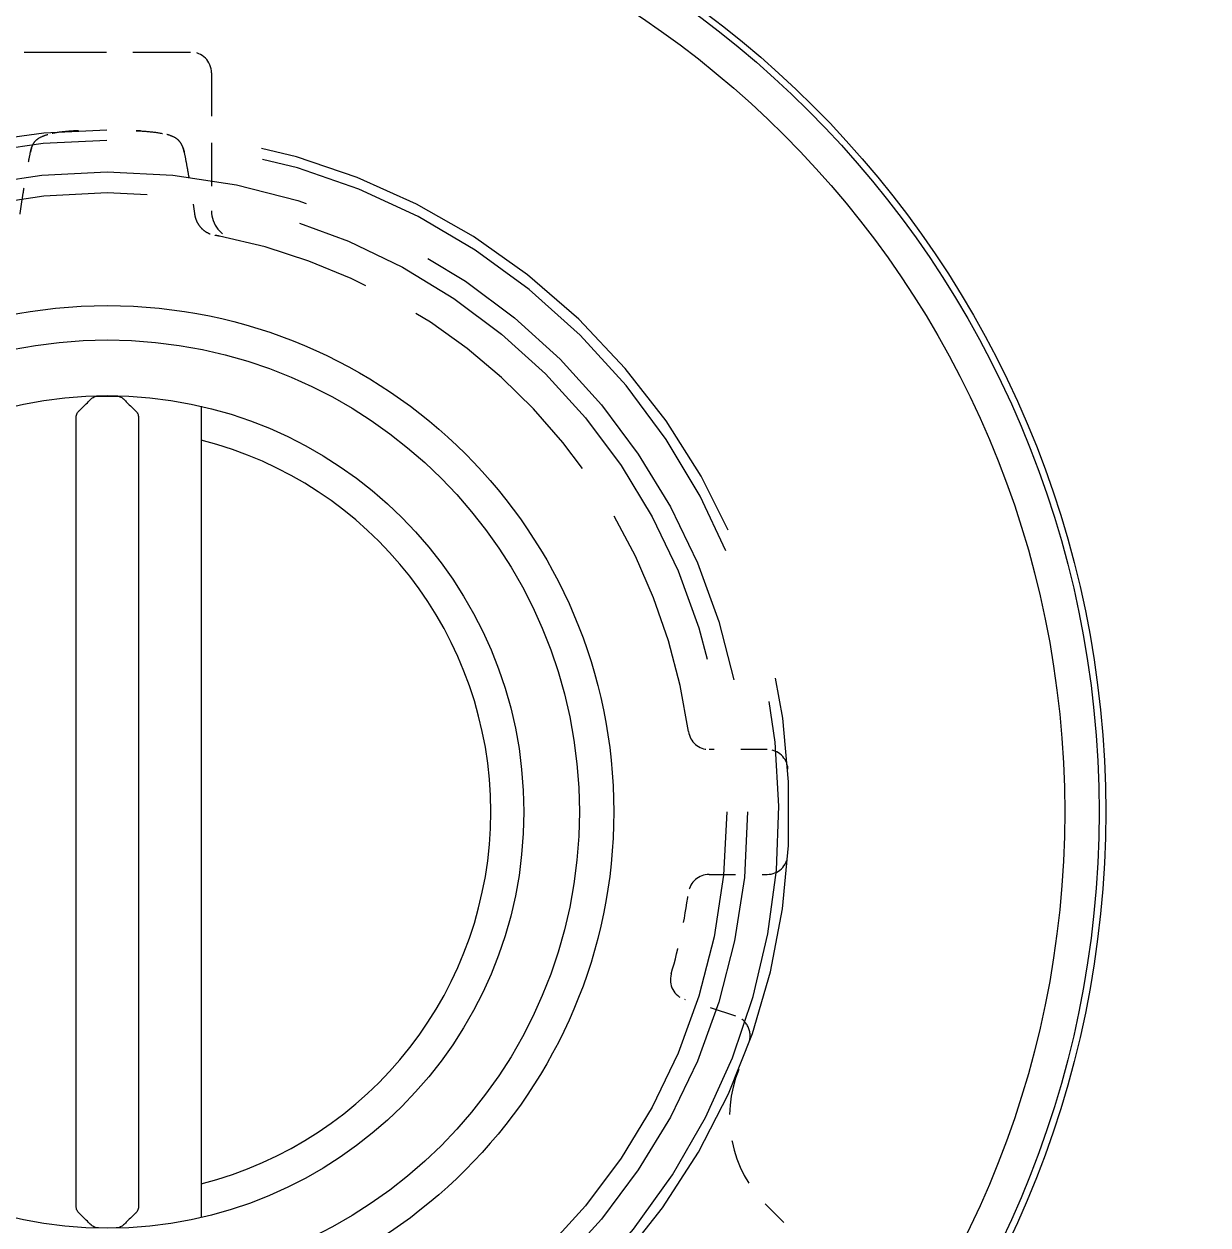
# Model space of a CAD drawing. Header units: inches. Extents: x 15 to 402, y 6 to 258.
# Drawn here: x 203.418 to 207.895, y 181.818 to 186.36 of the extents above; entities that cross this region are included whole.
import ezdxf

# ---------------------------------------------------------------- set-up
doc = ezdxf.new("R2010")
doc.units = ezdxf.units.IN
doc.header["$LTSCALE"] = 12
doc.header["$MEASUREMENT"] = 0
doc.linetypes.add('DASHED', pattern=[0.2067, 0.1654, -0.0413])
for name, color, linetype, lineweight in [('Dimension (ANSI)', 7, 'Continuous', 25), ('Hatch', 7, 'Continuous', 18), ('Hidden', 7, 'DASHED', 18), ('Visible', 7, 'Continuous', 18)]:
    doc.layers.add(name, color=color, linetype=linetype, lineweight=lineweight)
doc.styles.add('MEMCOR Medium', font='arial.ttf')
doc.dimstyles.new('Default (ANSI)', dxfattribs={"dimscale": 12, "dimtxt": 0.15, "dimasz": 0.098425, "dimexe": 0.125, "dimexo": 0.0625, "dimgap": 0.031496, "dimtad": 0, "dimtih": 1, "dimtoh": 1, "dimdec": 4, "dimrnd": 1e-08, "dimzin": 3, "dimdsep": 46, "dimlunit": 5, "dimtxsty": 'MEMCOR Medium', "dimcen": 0.09, "dimdle": 0.393701, "dimclrd": 256, "dimclre": 256, "dimclrt": 256, "dimadec": 0, "dimazin": 1, "dimtfac": 0.8, "dimtofl": 0, "dimtmove": 0, "dimatfit": 3, "dimfxl": 1, "dimfrac": 1, "dimtolj": 1, "dimtzin": 4, "dimlwd": -1, "dimlwe": -1, "dimarcsym": 0})

# ---------------------------------------------------------------- blocks, each defined once
blk = doc.blocks.new('*D29')
at = {"layer": 'Defpoints', "color": 0, "transparency": 16777216}
for p in [(221.3479, 210.7417), (186.0166, 179.1119), (221.3479, 178.9357)]:
    blk.add_point(p, dxfattribs=at)
at = {"layer": 'Dimension (ANSI)', "transparency": 16777216}
for p, q in [((186.0166, 179.8619), (186.0166, 212.2417)), ((221.3479, 179.6857), (221.3479, 212.2417)), ((187.1977, 210.7417), (197.1823, 210.7417)), ((220.1668, 210.7417), (210.1821, 210.7417))]:
    blk.add_line(p, q, dxfattribs=at)
for points in [[(187.1977, 210.9386), (187.1977, 210.5449), (186.0166, 210.7417)], [(220.1668, 210.9386), (220.1668, 210.5449), (221.3479, 210.7417)]]:
    blk.add_solid(points, dxfattribs=at)
at = {"layer": 'Dimension (ANSI)', "transparency": 16777216, "char_height": 1.8, "attachment_point": 5, "style": 'MEMCOR Medium'}
for s, insert in [('\\A1; 35{\\H0.8x;\\S5#16;} in', (203.6822, 212.5933)), ('\\A1;[897.4 mm]', (203.6822, 209.2102))]:
    blk.add_mtext(s, dxfattribs=dict(at, insert=insert))

msp = doc.modelspace()

# ---------------------------------------------------------------- hatches: boundary and pattern name
at = {"layer": 'Hatch'}
h = msp.add_hatch(dxfattribs=at)
h.set_pattern_fill('ANSI31', color=256, scale=12, style=0)
edge = h.paths.add_edge_path()
edge.add_spline(control_points=[(217.23201, 183.56854), (217.26417, 183.53756), (217.29616, 183.5064), (217.35993, 183.44365), (217.39171, 183.41205), (217.42332, 183.38029)], knot_values=[-0.6817506, -0.6817506, -0.6817506, -0.6817506, -0.3414695, -0.3414695, 0, 0, 0, 0], degree=3, periodic=0)
edge.add_line((217.42332, 183.38029), (217.48332, 183.38029))
edge.add_ellipse((203.73307, 183.38029), major_axis=(0, 13.75026), ratio=1, start_angle=270, end_angle=347.421516)
edge.add_ellipse((203.73307, 183.38029), major_axis=(-13.42023, 2.99448), ratio=1, start_angle=270, end_angle=271.041736)
edge.add_ellipse((203.73307, 183.38029), major_axis=(-13.47245, 2.75), ratio=1, start_angle=270, end_angle=293.073484)
edge.add_ellipse((203.73307, 183.38029), major_axis=(-13.47245, -2.75), ratio=1, start_angle=270, end_angle=271.041736)
edge.add_ellipse((203.73307, 183.38029), major_axis=(-13.42023, -2.99448), ratio=1, start_angle=270, end_angle=364.843043)
edge.add_ellipse((203.73307, 183.38029), major_axis=(4.11682, -13.1195), ratio=1, start_angle=270, end_angle=271.041736)
edge.add_ellipse((203.73307, 183.38029), major_axis=(4.35466, -13.04249), ratio=1, start_angle=270, end_angle=293.073484)
edge.add_ellipse((203.73307, 183.38029), major_axis=(9.1178, -10.29249), ratio=1, start_angle=270, end_angle=271.041736)
edge.add_ellipse((203.73307, 183.38029), major_axis=(9.30341, -10.12502), ratio=1, start_angle=270, end_angle=292.744849)
edge.add_ellipse((203.73307, 183.38029), major_axis=(12.49456, -5.74069), ratio=1, start_angle=270, end_angle=271.098975)
edge.add_line((198.23307, 170.77793), (198.23307, 171.05118))
edge.add_ellipse((203.73307, 183.38029), major_axis=(-12.32911, 5.5), ratio=1, start_angle=204.840553, end_angle=450, ccw=False)

# ---------------------------------------------------------------- linework, layer by layer
at = {"layer": 'Hidden', "ltscale": 0.156954}
msp.add_line((203.41811, 186.25431), (204.04803, 186.25431), dxfattribs=at)
at = {"layer": 'Hidden', "ltscale": 0.082709}
msp.add_line((204.12677, 186.17557), (204.12677, 185.65385), dxfattribs=at)
at = {"layer": 'Hidden', "ltscale": 0.035923}
for p, q in [((206.2281, 183.61649), (206.00862, 183.61649)), ((206.00862, 183.14409), (206.2281, 183.14409))]:
    msp.add_line(p, q, dxfattribs=at)
at = {"layer": 'Hidden', "ltscale": 0.033213}
msp.add_line((206.10953, 182.60813), (205.91659, 182.67082), dxfattribs=at)
at = {"layer": 'Hidden', "ltscale": 0.046526}
msp.add_line((206.4319, 181.6861), (206.22419, 181.89382), dxfattribs=at)
at = {"layer": 'Hidden', "ltscale": 1.022229}
msp.add_circle((203.73307, 183.38029), 2.42126, dxfattribs=at)
at = {"layer": 'Hidden', "ltscale": 1.186783}
msp.add_circle((203.73307, 183.38029), 2.34252, dxfattribs=at)
at = {"layer": 'Hidden', "ltscale": 0.019532}
msp.add_arc((204.04803, 186.17557), 0.07874, 0, 90, dxfattribs=at)
at = {"layer": 'Hidden', "ltscale": 1.190228}
msp.add_arc((203.73307, 183.38029), 2.57874, 318.8111, 221.1889, dxfattribs=at)
at = {"layer": 'Hidden', "ltscale": 1.199515}
msp.add_arc((203.73307, 183.38029), 2.53937, 315.73768, 224.26232, dxfattribs=at)
at = {"layer": 'Hidden', "ltscale": 0.023568}
msp.add_arc((204.237, 185.65385), 0.11024, 180, 257.5024, dxfattribs=at)
at = {"layer": 'Hidden', "ltscale": 0.4368}
msp.add_arc((203.73307, 183.38029), 2.2185, 7.87977, 78.9683, dxfattribs=at)
at = {"layer": 'Hidden', "ltscale": 0.017813}
for centre, start, end in [((206.00862, 183.69523), 187.87977, 270), ((206.00862, 183.06535), 90, 172.12023)]:
    msp.add_arc(centre, 0.07874, start, end, dxfattribs=at)
at = {"layer": 'Hidden', "ltscale": 0.018744}
for centre, start, end in [((206.2281, 183.53775), 3.6111, 90), ((206.2281, 183.22283), 270, 356.3889)]:
    msp.add_arc(centre, 0.07874, start, end, dxfattribs=at)
at = {"layer": 'Hidden', "ltscale": 0.050025}
msp.add_arc((203.73307, 183.38029), 2.2185, 343.96425, 352.12023, dxfattribs=at)
at = {"layer": 'Hidden', "ltscale": 0.019103}
msp.add_arc((205.94092, 182.74571), 0.07874, 163.96425, 252, dxfattribs=at)
at = {"layer": 'Hidden', "ltscale": 0.019926}
msp.add_arc((206.0852, 182.53325), 0.07874, 340.19511, 72, dxfattribs=at)
at = {"layer": 'Hidden', "ltscale": 0.087839}
msp.add_arc((206.55825, 182.22788), 0.47244, 157.80922, 225, dxfattribs=at)
at = {"layer": 'Hidden', "ltscale": 0.046632}
for points in [[(203.44251, 185.87615), (203.44378, 185.88261), (203.44543, 185.88852), (203.44925, 185.89916), (203.45144, 185.90377), (203.45673, 185.91286), (203.45981, 185.91672), (203.46876, 185.92548), (203.47561, 185.93024), (203.49555, 185.93895), (203.50718, 185.94266), (203.53751, 185.94931), (203.55698, 185.952), (203.59268, 185.95513), (203.60781, 185.95604), (203.62351, 185.9567)], [(204.02363, 185.87615), (204.02236, 185.88261), (204.02071, 185.88852), (204.01688, 185.89916), (204.01469, 185.90377), (204.0094, 185.91286), (204.00632, 185.91672), (203.99738, 185.92548), (203.99052, 185.93024), (203.97059, 185.93895), (203.95896, 185.94266), (203.92862, 185.94931), (203.90915, 185.952), (203.87346, 185.95513), (203.85833, 185.95604), (203.84262, 185.9567)]]:
    msp.add_open_spline(points, degree=3, knots=[0, 0, 0, 0, 0.0933159, 0.0933159, 0.1934457, 0.1934457, 0.3301734, 0.3301734, 0.5382537, 0.5382537, 0.7086183, 0.7086183, 0.9078174, 0.9078174, 1.0404018, 1.0404018, 1.0404018, 1.0404018], dxfattribs=at)
at = {"layer": 'Hidden', "ltscale": 0.046633}
for points in [[(203.62351, 185.9567), (203.59887, 185.95566), (203.57561, 185.95401), (203.53429, 185.94878), (203.51628, 185.94515), (203.49013, 185.93703), (203.48103, 185.93284), (203.4666, 185.92388), (203.4618, 185.9194), (203.45493, 185.90989), (203.45279, 185.90635), (203.44829, 185.89686), (203.44596, 185.89055), (203.44352, 185.88095), (203.44299, 185.87858), (203.44251, 185.87615)], [(203.84262, 185.9567), (203.86727, 185.95566), (203.89052, 185.95401), (203.93184, 185.94878), (203.94985, 185.94515), (203.976, 185.93703), (203.98511, 185.93284), (203.99954, 185.92388), (204.00434, 185.9194), (204.01121, 185.90989), (204.01334, 185.90635), (204.01785, 185.89686), (204.02017, 185.89055), (204.02262, 185.88095), (204.02315, 185.87858), (204.02363, 185.87615)]]:
    msp.add_open_spline(points, degree=3, knots=[1.6259433, 1.6259433, 1.6259433, 1.6259433, 1.8340265, 1.8340265, 2.0421098, 2.0421098, 2.2187074, 2.2187074, 2.422309, 2.422309, 2.5174102, 2.5174102, 2.6311706, 2.6311706, 2.6663595, 2.6663595, 2.6663595, 2.6663595], dxfattribs=at)
at = {"layer": 'Hidden', "ltscale": 0.038931}
for points, knots in [([(203.40302, 185.64126), (203.40527, 185.65703), (203.40759, 185.67277), (203.41238, 185.70423), (203.41485, 185.71994), (203.41994, 185.75132), (203.42256, 185.76698), (203.42797, 185.79827), (203.43076, 185.81388), (203.4365, 185.84506), (203.43946, 185.86062), (203.44251, 185.87615)], [5.42806322, 5.42806322, 5.42806322, 5.42806322, 5.55579253, 5.55579253, 5.68352184, 5.68352184, 5.81125115, 5.81125115, 5.93898046, 5.93898046, 6.06670977, 6.06670977, 6.06670977, 6.06670977]), ([(204.02363, 185.87615), (204.02667, 185.86063), (204.02963, 185.84507), (204.03537, 185.8139), (204.03816, 185.79828), (204.04357, 185.767), (204.04619, 185.75133), (204.05129, 185.71995), (204.05376, 185.70424), (204.05854, 185.67278), (204.06086, 185.65703), (204.06311, 185.64126)], [10.80229425, 10.80229425, 10.80229425, 10.80229425, 10.92997331, 10.92997331, 11.05765237, 11.05765237, 11.18533142, 11.18533142, 11.31301048, 11.31301048, 11.44068954, 11.44068954, 11.44068954, 11.44068954])]:
    msp.add_open_spline(points, degree=3, knots=knots, dxfattribs=at)
at = {"layer": 'Hidden', "ltscale": 0.018982}
msp.add_open_spline([(204.06311, 185.64126), (204.06403, 185.63482), (204.06564, 185.62806), (204.07072, 185.61432), (204.07422, 185.6073), (204.08344, 185.59383), (204.08915, 185.58744), (204.10212, 185.57649), (204.1094, 185.5719), (204.1245, 185.56495), (204.13226, 185.5626), (204.13969, 185.56121)], degree=3, knots=[0.05065434, 0.05065434, 0.05065434, 0.05065434, 0.065376369, 0.065376369, 0.080098398, 0.080098398, 0.094820426, 0.094820426, 0.109542455, 0.109542455, 0.124264484, 0.124264484, 0.124264484, 0.124264484], dxfattribs=at)
at = {"layer": 'Hidden', "ltscale": 0.00301}
msp.add_open_spline([(204.15758, 185.5578), (204.15435, 185.55843), (204.15112, 185.55905), (204.14505, 185.56021), (204.14221, 185.56074), (204.13969, 185.56121)], degree=3, knots=[-0.051309005, -0.051309005, -0.051309005, -0.051309005, -0.025351194, -0.025351194, 0, 0, 0, 0], dxfattribs=at)
at = {"layer": 'Visible'}
for p, q in [((204.0874, 184.91471), (204.0874, 181.84587)), ((203.61496, 181.89028), (203.61496, 184.8703)), ((203.85118, 184.8703), (203.85118, 181.89028))]:
    msp.add_line(p, q, dxfattribs=at)
for radius in [3.775, 3.75, 3.62, 1.915, 1.785, 1.5748]:
    msp.add_circle((203.73307, 183.38029), radius, dxfattribs=at)
for radius, start, end in [(13.75026, 0.000005, 246.422302), (13.50026, 0.798977, 245.958424), (13.25026, 0.798977, 250.626825), (13.19, 288.614503, 251.385497), (1.45, 284.14437, 75.85563)]:
    msp.add_arc((203.73307, 183.38029), radius, start, end, dxfattribs=at)
for points, knots in [([(203.62649, 184.89796), (203.637, 184.90799), (203.64738, 184.91802), (203.6575, 184.92789), (203.66241, 184.93268), (203.66735, 184.93753), (203.67232, 184.94244)], [-0.10908913, -0.10908913, -0.10908913, -0.10908913, 0, 0, 0, 0.05288194, 0.05288194, 0.05288194, 0.05288194]), ([(203.67232, 184.94244), (203.67545, 184.94551), (203.67908, 184.94802), (203.68572, 184.9511), (203.68852, 184.95202), (203.69427, 184.95321), (203.69722, 184.95348), (203.70016, 184.95342)], [0.561359542, 0.561359542, 0.561359542, 0.561359542, 0.595101684, 0.595101684, 0.617636412, 0.617636412, 0.640194036, 0.640194036, 0.640194036, 0.640194036]), ([(203.70016, 184.95342), (203.71124, 184.95319), (203.72224, 184.95308), (203.73307, 184.95308), (203.7439, 184.95308), (203.7549, 184.95319), (203.76597, 184.95342)], [-0.08251378, -0.08251378, -0.08251378, -0.08251378, 0, 0, 0, 0.08251378, 0.08251378, 0.08251378, 0.08251378]), ([(203.76597, 184.95342), (203.77109, 184.95353), (203.77616, 184.95264), (203.7856, 184.94896), (203.78987, 184.94623), (203.7936, 184.94264), (203.79371, 184.94254), (203.79381, 184.94244)], [0, 0, 0, 0, 0.039151459, 0.039151459, 0.07781282, 0.07781282, 0.078928844, 0.078928844, 0.078928844, 0.078928844]), ([(203.79381, 184.94244), (203.79878, 184.93753), (203.80373, 184.93268), (203.81876, 184.91802), (203.82914, 184.90799), (203.83965, 184.89796)], [3.84046149, 3.84046149, 3.84046149, 3.84046149, 3.89334343, 3.89334343, 4.00243256, 4.00243256, 4.00243256, 4.00243256]), ([(203.61496, 184.8703), (203.61496, 184.87526), (203.61585, 184.88015), (203.61938, 184.88917), (203.62192, 184.89319), (203.62558, 184.89707), (203.62603, 184.89752), (203.62649, 184.89796)], [0.48824775, 0.48824775, 0.48824775, 0.48824775, 0.526027679, 0.526027679, 0.562686234, 0.562686234, 0.56768749, 0.56768749, 0.56768749, 0.56768749]), ([(203.83965, 184.89796), (203.83966, 184.89796), (203.83966, 184.89795), (203.84313, 184.89463), (203.84592, 184.89066), (203.84981, 184.88183), (203.85089, 184.87712), (203.85116, 184.87163), (203.85118, 184.87097), (203.85118, 184.8703)], [0.080022574, 0.080022574, 0.080022574, 0.080022574, 0.080124231, 0.080124231, 0.117587114, 0.117587114, 0.154401812, 0.154401812, 0.159498258, 0.159498258, 0.159498258, 0.159498258]), ([(203.62649, 181.86262), (203.62648, 181.86263), (203.62647, 181.86264), (203.623, 181.86595), (203.62022, 181.86993), (203.61633, 181.87875), (203.61524, 181.88346), (203.61497, 181.88895), (203.61496, 181.88962), (203.61496, 181.89028)], [0.080022574, 0.080022574, 0.080022574, 0.080022574, 0.080124231, 0.080124231, 0.117587114, 0.117587114, 0.154401812, 0.154401812, 0.159498258, 0.159498258, 0.159498258, 0.159498258]), ([(203.85118, 181.89028), (203.85118, 181.88533), (203.85029, 181.88044), (203.84676, 181.87142), (203.84422, 181.86739), (203.84056, 181.86351), (203.84011, 181.86306), (203.83965, 181.86262)], [0.48824775, 0.48824775, 0.48824775, 0.48824775, 0.526027679, 0.526027679, 0.562686234, 0.562686234, 0.56768749, 0.56768749, 0.56768749, 0.56768749]), ([(203.67232, 181.81815), (203.66735, 181.82305), (203.66241, 181.8279), (203.6575, 181.83269), (203.64738, 181.84257), (203.637, 181.85259), (203.62649, 181.86262)], [-0.05288194, -0.05288194, -0.05288194, -0.05288194, 0, 0, 0, 0.10908913, 0.10908913, 0.10908913, 0.10908913]), ([(203.83965, 181.86262), (203.82914, 181.85259), (203.81876, 181.84257), (203.80373, 181.8279), (203.79878, 181.82305), (203.79381, 181.81815)], [2.56702766, 2.56702766, 2.56702766, 2.56702766, 2.67611678, 2.67611678, 2.72899873, 2.72899873, 2.72899873, 2.72899873]), ([(203.70016, 181.80716), (203.69505, 181.80705), (203.68997, 181.80794), (203.68054, 181.81162), (203.67626, 181.81435), (203.67253, 181.81794), (203.67243, 181.81804), (203.67232, 181.81815)], [0, 0, 0, 0, 0.039151459, 0.039151459, 0.07781282, 0.07781282, 0.078928844, 0.078928844, 0.078928844, 0.078928844]), ([(203.79381, 181.81815), (203.79069, 181.81507), (203.78706, 181.81256), (203.78041, 181.80948), (203.77762, 181.80856), (203.77186, 181.80737), (203.76892, 181.8071), (203.76597, 181.80716)], [0.561359542, 0.561359542, 0.561359542, 0.561359542, 0.595101684, 0.595101684, 0.617636412, 0.617636412, 0.640194036, 0.640194036, 0.640194036, 0.640194036])]:
    msp.add_open_spline(points, degree=3, knots=knots, dxfattribs=at)

# ---------------------------------------------------------------- dimensions: what is measured, and where the dimension line sits
at = {"layer": 'Dimension (ANSI)'}
dim = msp.add_linear_dim(base=(221.34786, 210.74171), p1=(186.01657, 179.11189), p2=(221.34786, 178.93573), angle=180, text=' <> in\\X[897.4 mm]', dimstyle='Default (ANSI)', override={"dimgap": 0.031496, "dimtih": 0, "dimtoh": 0, "dimdec": 4, "dimpost": '', "dimtol": 0, "dimlim": 0, "dimtp": 0, "dimtm": 0, "dimtdec": 2, "dimatfit": 1}, dxfattribs=at)
dim.commit()
dim.dimension.update_dxf_attribs({"geometry": '*D29', "text_midpoint": (203.68221, 210.74171), "dimtype": 160})

doc.saveas('drawing.dxf')
